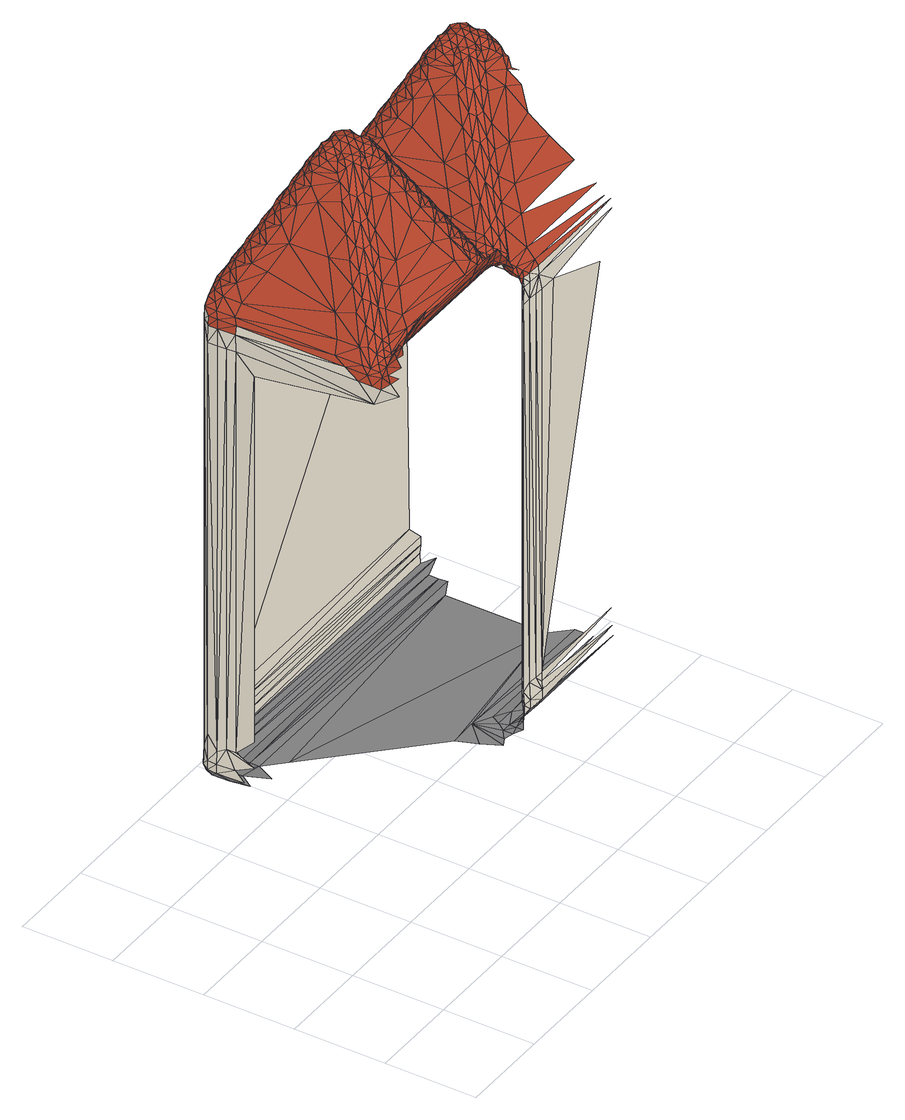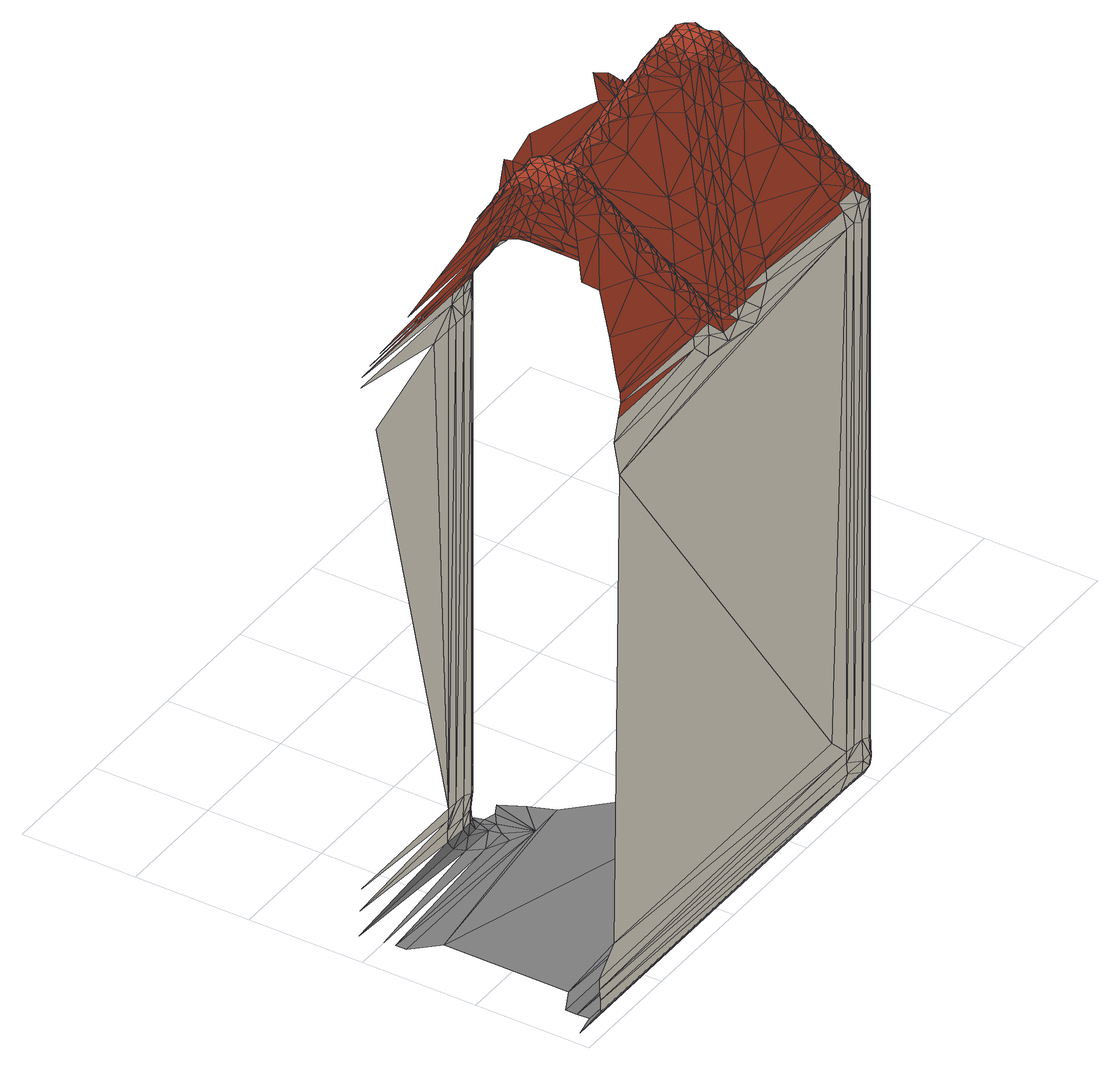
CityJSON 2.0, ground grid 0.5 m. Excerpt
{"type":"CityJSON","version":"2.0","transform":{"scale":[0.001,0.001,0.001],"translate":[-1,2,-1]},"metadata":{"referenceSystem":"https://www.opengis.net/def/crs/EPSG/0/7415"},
"CityObjects":{
"building1":{"type":"Building","attributes":{"measuredHeight":3.52,"roofType":"1000","storeysAboveGround":1},"geometry":[{"type":"MultiSurface","lod":"2","boundaries":[[[0,1,2]],[[0,2,3]],[[4,5,1]],[[1,6,2]],[[1,5,6]],[[2,6,7]],[[2,8,3]],[[2,7,8]],[[6,9,7]],[[5,10,11]],[[6,5,11]],[[7,9,8]],[[6,12,9]],[[6,11,12]],[[9,12,13]],[[10,14,11]],[[13,15,9]],[[9,16,8]],[[9,15,16]],[[12,17,13]],[[11,17,12]],[[14,18,19]],[[15,13,20]],[[14,21,11]],[[17,22,13]],[[15,23,16]],[[11,24,17]],[[22,25,13]],[[14,19,21]],[[13,25,20]],[[15,20,23]],[[17,24,22]],[[11,21,26]],[[11,26,24]],[[8,27,3]],[[19,28,21]],[[24,29,22]],[[20,30,23]],[[22,31,25]],[[8,16,27]],[[25,32,20]],[[29,33,22]],[[26,21,34]],[[26,35,24]],[[24,35,29]],[[21,28,34]],[[19,36,28]],[[19,37,36]],[[33,31,22]],[[25,31,32]],[[16,23,38]],[[32,39,20]],[[20,40,30]],[[29,41,33]],[[35,41,29]],[[34,28,42]],[[36,42,28]],[[43,3,44]],[[36,37,45]],[[37,46,45]],[[20,39,40]],[[26,47,35]],[[23,30,48]],[[26,34,47]],[[41,49,33]],[[3,27,44]],[[33,50,31]],[[31,51,32]],[[36,45,42]],[[16,38,27]],[[32,52,39]],[[33,49,50]],[[45,46,53]],[[50,51,31]],[[34,42,54]],[[32,51,52]],[[45,53,42]],[[23,48,38]],[[47,34,54]],[[40,55,30]],[[39,56,40]],[[35,57,41]],[[47,58,35]],[[52,56,39]],[[49,59,50]],[[60,43,61]],[[41,57,49]],[[42,53,62]],[[30,55,48]],[[61,43,44]],[[63,64,65]],[[42,62,54]],[[63,61,64]],[[51,66,52]],[[50,66,51]],[[67,65,68]],[[35,58,57]],[[44,27,69]],[[61,44,64]],[[52,70,56]],[[27,38,71]],[[44,69,64]],[[27,71,69]],[[65,64,72]],[[67,68,73]],[[49,74,59]],[[65,72,68]],[[38,48,75]],[[38,75,71]],[[64,69,76]],[[56,77,40]],[[52,66,70]],[[69,71,78]],[[59,79,50]],[[64,76,72]],[[69,78,76]],[[72,76,80]],[[48,81,75]],[[71,75,82]],[[78,71,83]],[[68,72,84]],[[76,78,83]],[[50,85,66]],[[57,74,49]],[[73,68,86]],[[71,82,83]],[[72,80,84]],[[76,87,80]],[[76,83,87]],[[40,88,55]],[[70,89,56]],[[75,90,82]],[[75,81,90]],[[68,84,86]],[[50,79,85]],[[91,73,92]],[[81,48,93]],[[48,55,93]],[[83,82,94]],[[84,80,95]],[[73,86,92]],[[80,87,96]],[[87,83,94]],[[82,90,94]],[[81,97,90]],[[56,89,77]],[[86,84,98]],[[80,96,95]],[[87,94,96]],[[84,95,98]],[[66,99,70]],[[90,97,94]],[[81,100,97]],[[81,93,100]],[[40,77,101]],[[70,102,89]],[[91,92,103]],[[86,98,104]],[[40,101,88]],[[85,99,66]],[[92,86,104]],[[55,105,93]],[[59,106,79]],[[95,96,107]],[[96,94,108]],[[94,97,109]],[[98,95,110]],[[70,99,102]],[[97,100,111]],[[74,106,59]],[[88,105,55]],[[93,112,100]],[[95,107,110]],[[105,113,93]],[[104,98,114]],[[96,108,107]],[[94,109,108]],[[79,115,85]],[[97,111,109]],[[93,113,112]],[[100,112,111]],[[92,104,116]],[[98,110,114]],[[89,117,77]],[[102,117,89]],[[105,118,113]],[[103,92,116]],[[85,119,99]],[[105,88,120]],[[85,115,119]],[[104,114,121]],[[105,122,118]],[[113,118,123]],[[112,113,123]],[[116,104,121]],[[112,124,111]],[[110,107,125]],[[120,126,105]],[[107,108,127]],[[108,109,127]],[[109,111,128]],[[114,110,129]],[[105,126,122]],[[99,130,102]],[[118,122,123]],[[101,120,88]],[[112,123,124]],[[102,131,117]],[[120,132,126]],[[119,130,99]],[[111,124,128]],[[110,125,129]],[[107,127,125]],[[133,103,134]],[[109,135,127]],[[79,136,115]],[[103,116,134]],[[102,130,131]],[[109,137,135]],[[120,138,132]],[[109,128,137]],[[106,136,79]],[[126,132,139]],[[122,126,139]],[[120,101,140]],[[117,141,77]],[[122,142,123]],[[121,114,143]],[[140,144,120]],[[123,145,124]],[[115,146,119]],[[77,141,101]],[[120,144,138]],[[114,129,143]],[[47,54,147]],[[116,121,148]],[[132,138,139]],[[122,139,142]],[[119,149,130]],[[131,150,117]],[[140,151,144]],[[128,124,152]],[[140,101,153]],[[127,135,154]],[[62,155,54]],[[134,116,156]],[[123,157,145]],[[124,145,152]],[[123,142,157]],[[119,146,149]],[[135,137,158]],[[128,152,137]],[[140,159,151]],[[47,160,58]],[[144,151,161]],[[115,136,146]],[[138,144,161]],[[156,116,148]],[[130,162,131]],[[129,125,163]],[[138,164,139]],[[139,165,142]],[[125,127,166]],[[135,158,154]],[[153,167,140]],[[150,141,117]],[[140,167,159]],[[101,168,153]],[[151,159,161]],[[149,162,130]],[[138,161,164]],[[131,169,150]],[[153,170,167]],[[127,154,166]],[[141,168,101]],[[152,145,171]],[[131,162,169]],[[157,171,145]],[[157,142,172]],[[139,173,165]],[[142,165,172]],[[139,164,173]],[[121,143,174]],[[148,121,174]],[[153,175,170]],[[167,170,176]],[[159,167,176]],[[125,166,163]],[[154,158,177]],[[143,129,178]],[[159,179,161]],[[158,137,180]],[[161,181,164]],[[168,182,153]],[[146,183,149]],[[153,182,175]],[[157,172,171]],[[137,152,184]],[[149,185,162]],[[170,175,176]],[[150,186,141]],[[169,186,150]],[[159,176,179]],[[129,163,178]],[[158,187,177]],[[168,188,182]],[[166,154,177]],[[58,189,57]],[[57,190,74]],[[172,165,191]],[[141,192,168]],[[173,191,165]],[[161,193,181]],[[173,164,191]],[[161,179,193]],[[164,181,191]],[[158,180,187]],[[149,183,185]],[[152,171,184]],[[168,194,188]],[[141,186,192]],[[182,188,195]],[[175,182,195]],[[137,184,180]],[[175,196,176]],[[176,197,179]],[[162,198,169]],[[192,199,168]],[[169,200,186]],[[168,199,194]],[[74,201,106]],[[188,194,195]],[[175,195,196]],[[185,198,162]],[[136,202,146]],[[172,203,171]],[[192,204,199]],[[186,205,192]],[[186,200,206]],[[169,198,200]],[[191,181,207]],[[193,207,181]],[[176,208,197]],[[186,206,205]],[[193,179,207]],[[176,196,208]],[[179,197,207]],[[172,191,203]],[[192,209,204]],[[106,210,136]],[[177,187,211]],[[199,204,212]],[[194,199,212]],[[183,213,185]],[[146,202,183]],[[194,214,195]],[[184,171,215]],[[195,216,196]],[[192,205,209]],[[200,217,206]],[[205,206,218]],[[204,209,212]],[[185,219,198]],[[194,212,214]],[[203,215,171]],[[206,220,218]],[[185,213,219]],[[217,220,206]],[[200,198,221]],[[205,222,209]],[[200,221,217]],[[62,223,155]],[[207,197,224]],[[208,224,197]],[[195,225,216]],[[208,196,224]],[[195,214,225]],[[196,216,224]],[[205,226,222]],[[205,218,226]],[[209,222,226]],[[198,227,221]],[[217,228,220]],[[209,229,212]],[[217,221,230]],[[220,231,218]],[[212,232,214]],[[219,233,198]],[[147,54,155]],[[202,213,183]],[[217,230,228]],[[213,234,219]],[[218,231,226]],[[220,228,235]],[[207,236,191]],[[221,227,230]],[[233,227,198]],[[209,226,229]],[[220,235,231]],[[47,147,160]],[[203,191,236]],[[224,216,237]],[[225,237,216]],[[212,238,232]],[[225,214,237]],[[212,229,238]],[[214,232,237]],[[231,239,226]],[[240,202,136]],[[234,241,219]],[[219,241,233]],[[228,242,235]],[[230,242,228]],[[231,235,243]],[[226,244,229]],[[224,236,207]],[[233,245,227]],[[226,239,246]],[[231,246,239]],[[227,247,230]],[[235,242,243]],[[231,243,246]],[[226,248,244]],[[229,244,248]],[[241,245,233]],[[227,245,247]],[[230,249,242]],[[136,210,240]],[[224,237,236]],[[237,232,250]],[[238,250,232]],[[238,229,250]],[[226,246,251]],[[213,252,234]],[[226,251,248]],[[234,253,241]],[[229,248,250]],[[230,247,249]],[[202,254,213]],[[241,255,245]],[[242,256,243]],[[243,257,246]],[[106,201,210]],[[160,189,58]],[[190,201,74]],[[241,253,255]],[[243,256,257]],[[242,249,256]],[[234,258,253]],[[255,259,245]],[[246,257,260]],[[245,261,247]],[[251,246,260]],[[213,254,252]],[[189,190,57]],[[236,237,262]],[[237,250,262]],[[252,258,234]],[[245,259,261]],[[247,263,249]],[[253,264,255]],[[265,257,256]],[[264,259,255]],[[265,260,257]],[[240,266,202]],[[247,261,263]],[[249,267,256]],[[251,268,248]],[[202,266,254]],[[187,180,269]],[[250,248,270]],[[258,271,253]],[[249,263,267]],[[253,271,264]],[[265,256,267]],[[251,260,268]],[[180,184,272]],[[259,273,261]],[[264,274,259]],[[265,275,260]],[[184,215,276]],[[271,274,264]],[[259,274,273]],[[265,267,275]],[[250,270,262]],[[261,277,263]],[[203,236,278]],[[254,279,252]],[[268,260,275]],[[252,280,258]],[[240,281,266]],[[268,270,248]],[[258,280,271]],[[203,276,215]],[[282,279,254]],[[254,283,282]],[[266,283,254]],[[261,273,277]],[[263,284,267]],[[155,223,285]],[[210,286,240]],[[267,287,275]],[[279,288,252]],[[252,288,280]],[[271,289,274]],[[236,262,290]],[[274,291,273]],[[263,277,284]],[[286,281,240]],[[271,292,289]],[[280,292,271]],[[267,284,287]],[[279,280,288]],[[289,291,274]],[[293,277,273]],[[293,273,291]],[[275,287,294]],[[268,275,294]],[[280,289,292]],[[266,295,283]],[[282,296,279]],[[297,295,266]],[[283,296,282]],[[266,298,297]],[[281,298,266]],[[289,299,291]],[[279,300,280]],[[301,287,284]],[[277,302,284]],[[293,291,299]],[[280,303,289]],[[268,294,270]],[[293,304,277]],[[262,270,305]],[[301,294,287]],[[201,306,210]],[[147,155,307]],[[295,296,283]],[[303,299,289]],[[304,302,277]],[[279,296,300]],[[293,299,304]],[[306,286,210]],[[301,284,302]],[[300,308,280]],[[280,309,303]],[[280,308,309]],[[281,310,298]],[[297,311,295]],[[312,310,281]],[[298,311,297]],[[281,313,312]],[[286,313,281]],[[304,314,302]],[[300,309,308]],[[301,302,314]],[[315,304,299]],[[155,285,307]],[[294,316,270]],[[303,315,299]],[[295,317,296]],[[294,301,316]],[[296,318,300]],[[278,236,290]],[[303,309,315]],[[160,147,319]],[[315,314,304]],[[300,320,309]],[[310,311,298]],[[295,311,317]],[[321,262,305]],[[305,270,316]],[[317,322,296]],[[190,323,201]],[[296,322,318]],[[318,320,300]],[[290,262,321]],[[286,324,313]],[[312,325,310]],[[326,324,286]],[[315,309,327]],[[313,325,312]],[[286,328,326]],[[306,328,286]],[[201,323,306]],[[314,329,301]],[[315,327,314]],[[320,327,309]],[[203,278,330]],[[147,307,331]],[[318,322,320]],[[307,285,332]],[[333,316,301]],[[310,334,311]],[[311,335,317]],[[319,147,331]],[[317,336,322]],[[314,327,329]],[[336,320,322]],[[333,301,329]],[[324,325,313]],[[310,325,334]],[[160,319,189]],[[334,337,311]],[[311,337,335]],[[189,338,190]],[[320,339,327]],[[335,336,317]],[[323,340,306]],[[190,338,323]],[[316,341,305]],[[306,342,328]],[[326,343,324]],[[344,342,306]],[[328,343,326]],[[306,345,344]],[[336,339,320]],[[203,330,276]],[[340,345,306]],[[180,272,269]],[[184,276,272]],[[187,269,346]],[[335,337,336]],[[307,332,347]],[[324,348,325]],[[349,329,327]],[[339,349,327]],[[325,350,334]],[[316,333,341]],[[323,351,340]],[[334,352,337]],[[321,305,341]],[[352,336,337]],[[342,343,328]],[[324,343,348]],[[347,332,353]],[[348,354,325]],[[325,354,350]],[[350,352,334]],[[331,307,347]],[[355,187,346]],[[344,356,342]],[[357,339,336]],[[340,358,345]],[[345,356,344]],[[351,358,340]],[[329,359,333]],[[189,360,338]],[[323,361,351]],[[319,360,189]],[[338,361,323]],[[350,354,352]],[[329,349,359]],[[352,357,336]],[[342,362,343]],[[363,341,333]],[[319,331,364]],[[343,365,348]],[[290,321,366]],[[331,347,364]],[[278,290,366]],[[348,367,354]],[[368,349,339]],[[367,352,354]],[[358,356,345]],[[342,356,362]],[[363,333,359]],[[362,369,343]],[[343,369,365]],[[365,367,348]],[[352,367,357]],[[370,347,353]],[[341,371,321]],[[351,372,358]],[[319,364,373]],[[361,372,351]],[[338,374,361]],[[319,373,360]],[[360,374,338]],[[370,364,347]],[[365,369,367]],[[368,359,349]],[[341,363,371]],[[358,375,356]],[[376,377,378]],[[370,353,379]],[[356,380,362]],[[362,381,369]],[[373,364,370]],[[366,321,371]],[[381,367,369]],[[374,372,361]],[[382,376,378]],[[357,383,339]],[[358,372,375]],[[384,357,367]],[[375,385,356]],[[356,385,380]],[[380,381,362]],[[359,386,363]],[[373,387,360]],[[134,156,388]],[[360,387,374]],[[383,368,339]],[[367,381,384]],[[389,370,379]],[[373,370,390]],[[391,371,363]],[[380,385,381]],[[359,368,386]],[[374,392,372]],[[278,366,393]],[[382,378,394]],[[372,395,375]],[[375,396,385]],[[389,390,370]],[[397,389,379]],[[373,390,387]],[[396,381,385]],[[398,134,388]],[[391,363,386]],[[374,387,392]],[[395,396,375]],[[384,383,357]],[[392,399,372]],[[372,399,395]],[[371,400,366]],[[384,381,401]],[[396,402,381]],[[403,387,390]],[[389,404,390]],[[371,391,400]],[[330,278,405]],[[389,397,404]],[[406,386,368]],[[395,402,396]],[[402,401,381]],[[407,394,408]],[[395,399,402]],[[387,409,392]],[[392,410,399]],[[403,411,387]],[[403,390,404]],[[393,366,400]],[[156,148,412]],[[394,378,408]],[[413,404,397]],[[383,406,368]],[[410,402,399]],[[278,393,405]],[[409,410,392]],[[411,414,387]],[[403,415,411]],[[386,416,391]],[[387,417,409]],[[403,404,415]],[[418,419,413]],[[415,404,411]],[[413,415,404]],[[387,414,417]],[[404,414,411]],[[419,415,413]],[[420,400,391]],[[402,421,401]],[[410,421,402]],[[330,405,276]],[[386,406,416]],[[187,422,211]],[[407,408,423]],[[384,401,424]],[[148,174,412]],[[409,425,410]],[[174,143,426]],[[427,407,423]],[[419,428,415]],[[409,417,429]],[[384,424,383]],[[418,430,419]],[[420,391,416]],[[425,421,410]],[[409,429,425]],[[163,166,431]],[[177,211,432]],[[166,177,431]],[[415,433,404]],[[404,434,414]],[[408,378,435]],[[414,436,417]],[[419,430,428]],[[400,437,393]],[[417,438,429]],[[428,433,415]],[[423,408,439]],[[383,440,406]],[[427,423,441]],[[436,438,417]],[[178,163,442]],[[414,434,436]],[[400,420,437]],[[408,435,439]],[[438,443,429]],[[425,429,444]],[[440,416,406]],[[404,445,434]],[[433,445,404]],[[272,276,446]],[[438,436,447]],[[377,398,448]],[[405,393,437]],[[430,449,428]],[[438,447,443]],[[428,449,433]],[[435,378,450]],[[269,272,446]],[[423,451,441]],[[424,440,383]],[[401,421,452]],[[423,439,451]],[[443,453,429]],[[143,178,454]],[[455,456,430]],[[447,457,443]],[[434,458,436]],[[459,460,455]],[[461,460,459]],[[462,463,461]],[[429,453,444]],[[464,465,462]],[[441,466,464]],[[436,467,447]],[[276,405,468]],[[269,469,346]],[[416,470,420]],[[471,437,420]],[[434,445,458]],[[443,457,453]],[[472,456,455]],[[451,466,441]],[[460,472,455]],[[401,452,424]],[[463,460,461]],[[458,467,436]],[[465,463,462]],[[466,465,464]],[[430,473,449]],[[456,473,430]],[[425,474,421]],[[416,440,470]],[[433,475,445]],[[451,439,476]],[[447,477,457]],[[471,420,470]],[[437,478,405]],[[446,276,468]],[[439,435,479]],[[457,480,453]],[[424,481,440]],[[445,475,458]],[[467,477,447]],[[451,476,466]],[[425,444,482]],[[437,471,478]],[[472,483,456]],[[460,484,472]],[[463,485,460]],[[465,486,463]],[[458,487,467]],[[466,488,465]],[[269,446,469]],[[435,450,479]],[[355,346,489]],[[457,490,480]],[[456,491,473]],[[449,492,433]],[[477,490,457]],[[481,470,440]],[[468,405,478]],[[474,452,421]],[[458,475,487]],[[452,481,424]],[[476,488,466]],[[483,491,456]],[[484,483,472]],[[485,484,460]],[[486,485,463]],[[488,486,465]],[[476,439,493]],[[444,453,494]],[[433,492,475]],[[473,495,449]],[[496,471,470]],[[346,469,489]],[[496,478,471]],[[425,482,474]],[[439,479,493]],[[487,497,467]],[[467,497,477]],[[491,495,473]],[[490,498,480]],[[478,499,468]],[[480,500,453]],[[485,501,484]],[[477,502,490]],[[503,470,481]],[[446,468,499]],[[475,504,487]],[[478,496,499]],[[452,503,481]],[[483,505,491]],[[484,505,483]],[[495,492,449]],[[476,506,488]],[[482,444,494]],[[469,446,507]],[[508,496,470]],[[501,509,484]],[[486,510,485]],[[488,511,486]],[[474,503,452]],[[490,502,498]],[[446,499,507]],[[509,505,484]],[[487,504,512]],[[487,512,497]],[[503,508,470]],[[187,355,422]],[[355,489,513]],[[491,514,495]],[[469,507,515]],[[516,499,496]],[[505,514,491]],[[469,515,489]],[[510,501,485]],[[476,493,506]],[[477,517,502]],[[453,500,494]],[[477,497,517]],[[516,507,499]],[[516,496,508]],[[480,498,518]],[[474,519,503]],[[506,511,488]],[[475,520,504]],[[501,521,509]],[[492,520,475]],[[511,510,486]],[[515,507,522]],[[482,523,474]],[[509,524,505]],[[519,508,503]],[[516,522,507]],[[500,480,518]],[[523,519,474]],[[502,525,498]],[[516,508,526]],[[489,515,527]],[[528,521,501]],[[521,524,509]],[[510,528,501]],[[519,526,508]],[[504,529,512]],[[512,530,497]],[[516,526,522]],[[515,522,527]],[[482,494,523]],[[378,377,448]],[[517,531,502]],[[523,526,519]],[[502,531,525]],[[532,522,526]],[[497,533,517]],[[532,527,522]],[[512,529,530]],[[523,532,526]],[[489,527,534]],[[355,513,535]],[[523,494,536]],[[500,537,494]],[[530,533,497]],[[498,525,538]],[[523,536,532]],[[513,489,539]],[[494,537,536]],[[498,538,518]],[[524,540,505]],[[517,541,531]],[[500,542,537]],[[500,518,542]],[[532,534,527]],[[489,534,539]],[[504,543,529]],[[521,540,524]],[[520,543,504]],[[532,536,534]],[[517,533,541]],[[537,544,536]],[[542,545,537]],[[531,546,525]],[[529,547,530]],[[536,544,534]],[[537,545,544]],[[542,548,545]],[[518,549,542]],[[541,546,531]],[[530,550,533]],[[542,549,548]],[[518,538,549]],[[530,547,550]],[[545,548,551]],[[544,545,551]],[[534,552,539]],[[525,553,538]],[[544,552,534]],[[533,554,541]],[[549,555,548]],[[548,555,556]],[[513,539,557]],[[548,556,551]],[[544,551,552]],[[541,558,546]],[[450,378,559]],[[549,560,555]],[[550,554,533]],[[549,538,561]],[[546,562,525]],[[541,554,558]],[[529,563,547]],[[549,564,560]],[[555,560,565]],[[556,555,565]],[[543,563,529]],[[553,561,538]],[[539,552,566]],[[556,567,551]],[[525,562,553]],[[561,568,549]],[[551,569,552]],[[547,570,550]],[[549,568,564]],[[513,557,535]],[[560,564,565]],[[556,565,567]],[[550,571,554]],[[558,572,546]],[[561,573,568]],[[539,566,557]],[[551,574,569]],[[552,569,566]],[[551,567,574]],[[550,570,571]],[[561,553,575]],[[561,576,573]],[[568,573,577]],[[564,568,577]],[[479,450,559]],[[554,578,558]],[[564,579,565]],[[565,580,567]],[[575,581,561]],[[572,562,546]],[[547,563,570]],[[561,581,576]],[[573,576,577]],[[571,578,554]],[[564,577,579]],[[553,582,575]],[[558,583,572]],[[575,584,581]],[[495,585,492]],[[566,569,586]],[[558,578,583]],[[574,586,569]],[[574,567,587]],[[565,588,580]],[[567,580,587]],[[562,582,553]],[[565,579,588]],[[493,479,589]],[[575,590,584]],[[581,584,591]],[[576,581,591]],[[514,592,495]],[[505,592,514]],[[576,593,577]],[[577,594,579]],[[582,595,575]],[[570,596,571]],[[575,595,590]],[[574,587,586]],[[448,398,388]],[[492,597,520]],[[571,598,578]],[[584,590,591]],[[572,599,562]],[[583,599,572]],[[576,591,593]],[[582,600,595]],[[557,566,601]],[[528,602,521]],[[521,603,540]],[[535,557,604]],[[510,605,528]],[[506,493,606]],[[511,605,510]],[[587,580,607]],[[562,608,582]],[[588,607,580]],[[577,609,594]],[[588,579,607]],[[577,593,609]],[[579,594,607]],[[571,596,598]],[[566,586,601]],[[506,606,511]],[[582,610,600]],[[562,599,608]],[[595,600,611]],[[590,595,611]],[[520,612,543]],[[590,613,591]],[[591,614,593]],[[578,615,583]],[[608,616,582]],[[583,617,599]],[[582,616,610]],[[540,618,505]],[[600,610,611]],[[590,611,613]],[[598,615,578]],[[587,619,586]],[[608,620,616]],[[557,601,604]],[[599,621,608]],[[599,617,622]],[[563,623,570]],[[583,615,617]],[[607,594,624]],[[609,624,594]],[[591,625,614]],[[599,622,621]],[[609,593,624]],[[591,613,625]],[[593,614,624]],[[587,607,619]],[[608,626,620]],[[616,620,627]],[[610,616,627]],[[543,628,563]],[[596,629,598]],[[570,623,596]],[[610,630,611]],[[601,586,631]],[[611,632,613]],[[608,621,626]],[[617,633,622]],[[621,622,634]],[[422,355,535]],[[620,626,627]],[[598,635,615]],[[610,627,630]],[[388,156,636]],[[619,631,586]],[[622,637,634]],[[598,629,635]],[[633,637,622]],[[617,615,638]],[[621,639,626]],[[617,638,633]],[[624,614,640]],[[625,640,614]],[[611,641,632]],[[625,613,640]],[[611,630,641]],[[613,632,640]],[[621,642,639]],[[621,634,642]],[[626,639,642]],[[615,643,638]],[[633,644,637]],[[626,645,627]],[[633,638,646]],[[637,647,634]],[[627,648,630]],[[635,649,615]],[[623,629,596]],[[633,646,644]],[[629,650,635]],[[634,647,642]],[[637,644,651]],[[624,652,607]],[[638,643,646]],[[649,643,615]],[[626,642,645]],[[637,651,647]],[[211,422,432]],[[619,607,652]],[[156,412,636]],[[640,632,653]],[[641,653,632]],[[627,654,648]],[[641,630,653]],[[627,645,654]],[[630,648,653]],[[647,655,642]],[[177,432,656]],[[650,657,635]],[[635,657,649]],[[644,658,651]],[[646,658,644]],[[659,623,563]],[[647,651,660]],[[642,661,645]],[[640,652,624]],[[649,662,643]],[[642,655,663]],[[647,663,655]],[[643,664,646]],[[651,658,660]],[[647,660,663]],[[642,665,661]],[[645,661,665]],[[657,662,649]],[[378,448,666]],[[643,662,664]],[[646,667,658]],[[412,174,426]],[[640,653,652]],[[653,648,668]],[[654,668,648]],[[654,645,668]],[[642,663,669]],[[629,670,650]],[[163,431,442]],[[431,177,656]],[[642,669,665]],[[650,671,657]],[[645,665,668]],[[563,628,659]],[[646,664,667]],[[623,672,629]],[[657,673,662]],[[612,628,543]],[[658,674,660]],[[660,675,663]],[[559,378,666]],[[178,442,676]],[[426,143,454]],[[657,671,673]],[[660,674,675]],[[658,667,674]],[[650,677,671]],[[673,678,662]],[[663,675,679]],[[662,680,664]],[[669,663,679]],[[629,672,670]],[[652,653,681]],[[653,668,681]],[[670,677,650]],[[662,678,680]],[[664,682,667]],[[671,683,673]],[[684,675,674]],[[683,678,673]],[[454,178,676]],[[684,679,675]],[[659,685,623]],[[664,680,682]],[[667,686,674]],[[669,687,665]],[[623,685,672]],[[668,665,688]],[[535,604,689]],[[677,690,671]],[[667,682,686]],[[671,690,683]],[[684,674,686]],[[669,679,687]],[[678,691,680]],[[683,692,678]],[[684,693,679]],[[604,601,694]],[[601,631,695]],[[690,692,683]],[[678,692,691]],[[684,686,693]],[[668,688,681]],[[680,696,682]],[[619,652,697]],[[672,698,670]],[[687,679,693]],[[670,699,677]],[[687,688,665]],[[677,699,690]],[[619,695,631]],[[700,698,672]],[[672,701,700]],[[680,691,696]],[[682,702,686]],[[686,703,693]],[[698,704,670]],[[670,704,699]],[[690,705,692]],[[652,681,706]],[[692,707,691]],[[682,696,702]],[[690,708,705]],[[699,708,690]],[[686,702,703]],[[705,707,692]],[[709,696,691]],[[709,691,707]],[[693,703,710]],[[687,693,710]],[[711,703,702]],[[696,712,702]],[[709,707,713]],[[687,710,688]],[[709,714,696]],[[681,688,715]],[[711,710,703]],[[714,712,696]],[[709,713,714]],[[711,702,712]],[[711,712,716]],[[710,717,688]],[[710,711,717]],[[697,652,706]],[[718,681,715]],[[715,688,717]],[[706,681,718]],[[619,697,719]],[[535,689,422]],[[619,719,695]],[[601,695,694]],[[604,694,720]],[[689,604,720]]],"semantics":{"surfaces":[{"type":"WallSurface"},{"type":"RoofSurface"},{"type":"GroundSurface"}],"values":[0,0,1,1,1,1,0,1,1,1,1,1,1,1,1,1,1,1,1,1,1,1,1,1,1,1,1,1,1,1,1,1,1,1,0,1,1,1,1,0,1,1,1,1,1,1,1,1,1,1,1,1,1,1,1,1,1,0,1,1,1,1,1,1,1,0,1,1,1,0,1,1,1,1,1,1,1,1,1,1,1,1,1,1,1,0,1,1,1,0,0,1,0,1,1,0,1,0,0,1,1,0,0,0,2,1,0,1,1,0,1,1,0,1,0,0,0,1,1,0,0,0,1,1,2,0,0,0,0,1,1,1,1,2,1,2,1,1,0,0,2,0,0,0,1,1,2,0,0,2,1,0,1,1,1,1,2,2,1,1,2,1,1,0,0,0,2,1,1,1,1,1,0,1,2,0,0,1,1,1,1,2,2,1,1,1,2,1,1,1,2,1,1,1,2,1,0,1,0,0,1,2,1,1,1,1,1,1,1,1,1,0,0,2,0,1,2,1,0,1,0,1,1,1,1,1,1,2,1,1,1,1,1,2,1,2,1,1,1,1,1,1,1,0,1,2,1,1,1,1,0,0,1,1,1,1,1,2,1,0,1,1,0,0,1,1,1,1,1,1,1,1,1,0,1,1,1,1,1,1,1,1,2,2,1,1,1,0,0,2,1,0,1,1,1,1,1,0,1,1,1,1,1,0,0,1,0,1,1,1,1,1,1,1,1,1,0,1,1,1,1,1,1,0,1,1,1,1,1,1,1,1,1,1,1,1,1,1,1,1,1,1,1,1,1,1,1,1,1,1,0,1,1,1,1,1,1,1,1,1,1,1,1,1,1,1,1,1,1,1,1,1,1,1,1,1,1,1,1,1,1,1,1,1,1,1,1,1,1,1,1,1,1,1,1,1,1,1,1,1,1,1,1,1,1,1,1,1,1,1,1,1,1,1,1,1,1,1,1,1,1,1,1,1,1,1,1,1,1,1,1,1,1,1,1,1,1,1,1,1,1,1,1,1,1,1,1,1,1,1,1,1,1,1,1,1,1,1,1,1,1,1,1,1,1,1,1,1,1,0,1,1,1,1,1,1,1,1,1,1,1,1,1,1,1,1,1,1,1,1,1,1,1,1,1,1,1,1,1,1,1,1,1,1,1,1,1,1,1,1,1,1,1,1,1,1,1,1,1,1,1,1,1,1,1,1,1,1,1,1,1,1,1,1,1,1,1,1,1,1,1,1,1,1,1,1,1,1,1,1,1,1,1,1,1,1,1,1,1,1,1,1,1,1,1,1,1,1,1,1,1,1,1,1,1,1,1,1,1,1,1,1,1,1,1,1,1,1,1,1,1,1,1,1,1,1,1,1,1,1,1,1,1,1,1,1,1,1,1,1,1,1,1,1,1,1,1,1,1,0,1,0,1,1,1,1,1,1,1,1,1,1,1,1,1,1,1,1,1,1,0,1,1,1,1,1,1,1,1,1,1,1,1,1,1,1,1,1,1,1,1,1,1,1,1,1,1,1,1,1,1,1,1,1,1,1,1,1,1,1,1,1,1,1,2,1,1,1,1,1,1,1,2,1,1,1,1,1,1,1,1,2,1,1,1,1,1,1,1,1,1,1,2,1,1,1,1,1,1,2,1,1,1,1,1,1,1,1,1,1,1,1,1,1,1,1,1,2,1,1,1,1,1,1,2,2,1,1,1,1,1,1,1,1,1,0,1,0,1,1,1,1,1,1,1,1,1,0,2,1,2,1,2,2,1,1,1,1,1,1,1,0,0,0,1,1,2,1,1,1,1,1,2,1,2,1,0,1,1,2,1,1,1,1,1,1,1,2,1,1,1,1,2,0,2,1,1,2,1,2,1,1,1,0,0,0,1,0,0,1,1,0,1,1,1,1,0,2,0,1,0,1,0,0,1,1,1,1,1,2,1,1,1,1,2,1,1,1,1,2,1,1,0,0,0,0,1,0,1,2,0,1,1,1,1,1,1,1,1,1,2,0,0,0,0,0,2,1,1,1,1,0,1,1,2,1,1,1,1,1,1,0,1,1,1,1,1,1,0,0,1,2,1,1,1,0,0,0,1,1,1,0,1,1,1,0,0,1,1,1,0,0,0,2,1,1,1,1,1,1,1,2,1,0,1,0,1,1,0,1,1,1,1,1,1,0,0,0,0,1,1,1,1,1,1,2,1,1,1,1,1,1,1,1,1,null,1,1,1,1,1,0,1,1,0,1,1,1,1,1,1,0,1,1,1,1,1,1,1,1,1,1,1,1,1,1,1,1,1,1,1,1,1,1,1,1,0,1,1,1,2,1,1,1,1,1,1,1,1,1,1,1,1,1,1,1,1,1,1,0,1,1,1,1,1,0,1,1,1,1,1,1,1,1,2,1,1,1,1,1,1,1,1,1,1,1,1,1,1,1,1,1,1,1,1,1,1,2,1,1,1,1,0,1,1,1,1,1,1,2,1,1,1,1,1,1,1,0,0,0,0,0,2,0,1,1,1,1,1,1,1,1,1,2,1,1,1,1,1,1,1,1,1,1,1,0,1,1,1,1,1,0,1,1,1,1,1,1,1,1,1,1,1,1,1,1,1,1,1,1,1,1,1,1,1,1,0,1,1,1,2,1,1,1,1,1,1,1,1,1,1,1,1,1,1,1,1,1,1,1,1,1,1,1,1,1,1,1,1,1,1,1,1,1,0,1,2,1,1,1,1,1,1,1,0,1,1,1,1,1,1,1,1,1,1,1,1,1,1,1,1,1,2,1,1,2,1,1,1,1,1,1,0,0,1,1,1,1,1,1,1,1,1,1,2,0,2,1,1,1,1,1,1,1,1,1,1,1,1,1,1,1,1,1,2,1,1,1,1,1,1,1,0,1,1,1,1,1,1,1,1,0,1,1,1,1,1,1,1,1,1,1,1,1,1,1,1,1,1,1,1,1,1,1,1,1,1,1,1,1,1,1,1,1,1,1,1,1,1,1,1,1,1,1,1,1,1,1,1,1,1,1,0,1,1,1,0]}}]}
},
"vertices":[
[947,848,3550],[951,899,3599],[948,949,3550],[950,988,3450],[962,863,3636],[966,921,3631],[964,955,3606],[949,999,3550],[947,1073,3550],[955,1027,3597],[990,867,3683],[998,950,3650],[978,974,3620],[970,1020,3628],[1013,906,3705],[964,1062,3635],[951,1149,3601],[997,998,3650],[1016,874,3735],[1050,900,3752],[999,1099,3702],[1044,936,3703],[1017,1018,3682],[964,1213,3635],[1036,985,3663],[1012,1061,3714],[1061,967,3664],[947,1749,3550],[1077,934,3734],[1053,1006,3694],[1000,1225,3700],[1057,1057,3768],[1054,1103,3798],[1069,1021,3731],[1100,950,3698],[1085,981,3664],[1115,918,3766],[1094,888,3805],[952,1749,3601],[1065,1163,3836],[1052,1268,3804],[1099,1001,3698],[1136,935,3736],[950,1650,3350],[950,1750,3450],[1150,903,3801],[1126,884,3835],[1164,969,3661],[964,1763,3635],[1113,1016,3735],[1132,1083,3856],[1116,1116,3885],[1104,1153,3898],[1200,865,3876],[1200,948,3697],[1000,1750,3700],[1115,1213,3936],[1250,1002,3697],[1211,981,3661],[1163,1065,3836],[950,1650,1250],[950,1750,1150],[1232,909,3783],[949,1650,1100],[949,1800,1150],[946,1752,1050],[1166,1166,3985],[948,1703,996],[946,1853,995],[949,1800,3450],[1154,1203,3998],[943,1848,3548],[943,1852,1048],[964,1788,964],[1254,1030,3759],[948,1849,3599],[945,1850,1123],[1158,1373,4015],[946,1850,3448],[1213,1115,3936],[946,1905,1047],[961,1863,3636],[946,1902,3547],[948,1904,3447],[948,1905,995],[1203,1154,3998],[962,1890,962],[948,1904,1197],[1083,1660,3865],[1165,1263,4036],[951,1903,3598],[996,1703,948],[995,1853,946],[997,1850,3701],[964,1936,3561],[962,1938,1010],[964,1936,1112],[966,1934,3633],[971,1929,971],[1216,1216,4085],[981,1886,3666],[1156,1589,4012],[1204,1253,4098],[1050,1777,945],[995,1905,948],[1035,1800,3776],[1310,1083,3865],[995,1954,1047],[996,1952,1122],[997,1952,3598],[995,1952,995],[1002,1937,3668],[1013,1907,3706],[1016,1874,3735],[1010,1938,962],[1263,1165,4036],[1048,1852,943],[1215,1313,4136],[1032,1835,3766],[1253,1204,4098],[1085,1750,3876],[1047,1905,946],[1063,1856,3805],[1050,1901,3752],[1044,1937,3705],[1048,1957,1048],[1066,1824,3835],[1050,1954,1148],[1050,1954,3651],[1047,1954,995],[1266,1266,4185],[1254,1303,4198],[1082,1785,3866],[1100,1650,949],[1150,1750,950],[1050,1954,3523],[1360,1133,3965],[1076,1956,3624],[1113,1806,3905],[1100,1850,3852],[1135,1700,3976],[1260,1500,4220],[1094,1888,3805],[1112,1936,964],[1116,1774,3935],[1078,1937,3735],[1313,1215,4136],[1700,948,3697],[1148,1850,946],[1303,1254,4198],[1278,1378,4260],[1132,1735,3966],[1101,1951,3701],[1185,1650,4076],[1100,1951,1150],[1696,920,3759],[1150,1800,949],[1115,1919,3767],[1100,1951,3550],[1163,1756,4005],[1739,969,3661],[1150,1800,3952],[1316,1316,4285],[1148,1954,1050],[1144,1837,3905],[1126,1884,3835],[1150,1951,1100],[1166,1724,4035],[1235,1600,4176],[1304,1353,4298],[1182,1685,4066],[1137,1938,3736],[1150,1903,3801],[1165,1868,3866],[1197,1904,948],[1213,1706,4105],[1200,1750,4052],[1150,1950,1150],[1197,1952,996],[1194,1787,4005],[1177,1953,3650],[1176,1834,3935],[1216,1674,4135],[1378,1278,4260],[1201,1948,3701],[1353,1304,4298],[1315,1414,4336],[1150,1950,3550],[1232,1635,4166],[1812,981,3662],[1750,1002,3697],[1200,1865,3876],[1285,1550,4276],[1215,1818,3966],[1263,1656,4205],[1250,1700,4152],[1244,1737,4105],[1226,1784,4035],[1382,1382,4419],[1266,1624,4235],[1353,1402,4397],[1718,1041,3783],[1500,1260,4220],[1250,1900,3800],[1282,1585,4266],[1314,1564,4335],[1331,1435,4366],[1250,1815,3976],[1265,1768,4066],[1312,1606,4305],[1635,1108,3915],[1250,1950,1250],[1300,1650,4252],[1414,1315,4336],[1294,1687,4205],[1237,1936,3735],[1276,1734,4135],[1362,1454,4408],[1332,1535,4365],[1402,1353,4397],[1352,1505,4397],[1371,1424,4431],[1317,1583,4334],[1640,867,3865],[1300,1765,4076],[1315,1718,4166],[1349,1601,4352],[1405,1405,4442],[1379,1474,4421],[1344,1638,4305],[1393,1454,4437],[1364,1556,4405],[1326,1684,4235],[1424,1371,4431],[1435,1331,4366],[1370,1527,4431],[1361,1794,4012],[1350,1715,4176],[1365,1668,4266],[1360,1590,4379],[1568,1179,4058],[1454,1362,4408],[1406,1505,4444],[1395,1555,4433],[1367,1633,4334],[1454,1393,4437],[1394,1586,4405],[1451,1451,4456],[1386,1636,4335],[1451,1499,4456],[1400,1665,4276],[1415,1618,4365],[1564,1314,4335],[1505,1352,4397],[1550,1285,4276],[1474,1379,4421],[1445,1544,4444],[1423,1580,4431],[1535,1332,4365],[1505,1406,4444],[1445,1598,4397],[1499,1451,4456],[1450,1690,4220],[1499,1499,4456],[1527,1370,4431],[1476,1571,4421],[1600,1235,4176],[1496,1557,4437],[1515,1619,4366],[1702,1953,3650],[1536,1635,4336],[1556,1364,4405],[1701,1948,3701],[1544,1445,4444],[1555,1395,4433],[1496,1588,4408],[1687,1936,3735],[1557,1496,4437],[1617,1844,3912],[1606,1312,4305],[1601,1349,4352],[1650,1185,4076],[1585,1282,4266],[1624,1266,4235],[1545,1545,4442],[1787,885,3836],[1700,1135,3976],[1526,1579,4431],[1583,1317,4334],[1586,1394,4405],[1565,1767,4065],[1580,1423,4431],[1590,1360,4379],[1571,1476,4421],[1548,1597,4397],[1656,1263,4205],[1650,1300,4252],[1635,1232,4166],[1674,1216,4135],[1598,1445,4397],[1638,1344,4305],[1568,1568,4419],[1579,1526,4431],[1618,1415,4365],[1588,1496,4408],[1572,1672,4260],[1750,1085,3876],[1837,934,3735],[1633,1367,4334],[1636,1386,4335],[1706,1213,4105],[1700,1250,4152],[1685,1182,4066],[1724,1166,4035],[1597,1548,4397],[1619,1515,4366],[1597,1646,4298],[1687,1294,4205],[1668,1365,4266],[1864,969,3663],[1665,1400,4276],[1637,1735,4136],[1684,1326,4235],[1815,1015,3736],[1756,1163,4005],[1750,1200,4052],[1735,1132,3966],[1635,1536,4336],[1774,1116,3935],[1646,1597,4298],[1670,1909,3783],[1851,949,3698],[1818,867,3856],[1634,1634,4285],[1737,1244,4105],[1718,1315,4166],[1715,1350,4176],[1734,1276,4135],[1850,1000,3698],[1690,1450,4220],[1800,1047,3801],[1647,1696,4198],[1806,1113,3905],[1800,1150,3952],[1785,1082,3866],[1824,1066,3835],[1737,1950,3550],[1881,929,3731],[1787,1194,4005],[1672,1572,4260],[1768,1265,4066],[1835,1032,3766],[1765,1300,4076],[1893,893,3768],[1784,1226,4035],[1775,1950,3500],[1850,1100,3852],[1771,1382,4058],[1856,1062,3805],[1696,1647,4198],[1889,983,3663],[1873,1016,3734],[1837,1144,3905],[1684,1684,4185],[1897,943,3693],[1818,1215,3966],[1687,1785,4036],[1815,1250,3976],[1735,1637,4136],[1834,1176,3935],[1933,931,3681],[1697,1746,4098],[1900,1050,3752],[1913,965,3661],[1906,1015,3703],[1888,1094,3805],[1850,988,950],[1807,1095,950],[1962,1100,950],[1937,889,3714],[1868,1165,3866],[1865,1200,3876],[1900,887,949],[1817,1590,3965],[1842,1315,3915],[1884,1126,3835],[1746,1697,4098],[1952,998,3649],[2750,1750,950],[1962,912,3662],[1952,953,3650],[1734,1734,4085],[1935,1044,3703],[1737,1835,3936],[1950,912,947],[1918,1115,3766],[1903,1150,3801],[1984,885,3635],[1250,1650,950],[1934,1077,3734],[1747,1796,3998],[1909,1232,3783],[1935,1135,3736],[1973,974,3621],[1997,953,3627],[1788,1889,3826],[1785,1687,4036],[2001,899,949],[2000,950,948],[1967,1061,3663],[1950,1100,3698],[1976,977,3621],[2848,1850,946],[2000,899,3598],[1997,998,3650],[2005,945,3595],[1796,1747,3998],[1985,1037,3661],[2017,864,3565],[2018,916,3566],[1784,1784,3985],[1948,1200,3697],[2713,1950,3381],[2044,906,957],[1867,1640,3865],[1969,1138,3662],[2847,1904,948],[2035,863,964],[2026,932,3567],[1981,1086,3663],[2054,896,3534],[2850,1951,1100],[2750,1950,1250],[2051,950,3598],[2038,988,3662],[2038,1000,947],[2019,1017,3681],[1797,1846,3898],[2007,1053,3693],[2051,949,949],[1835,1737,3936],[2066,884,984],[2848,1954,1050],[2001,1099,3698],[1981,1211,3661],[2065,966,3635],[1851,1949,3702],[2021,1069,3731],[2750,1200,950],[2086,933,3565],[2063,1050,949],[2087,915,964],[1920,1684,3758],[2002,1250,3697],[2961,1936,964],[2064,886,3492],[2096,902,3503],[2016,1113,3735],[2061,1013,3714],[2064,886,3276],[2096,902,3353],[2064,886,1238],[2064,886,1113],[2096,902,1128],[2069,881,1037],[2098,897,1053],[2101,899,997],[2057,1057,3768],[1838,1938,3736],[1852,1954,3651],[1867,1818,3856],[1834,1834,3885],[2096,900,3453],[2112,916,3535],[1948,1700,3697],[2113,1015,3736],[2138,917,965],[2083,1132,3856],[1847,1896,3798],[2152,1000,946],[2030,1254,3759],[1885,1787,3836],[1969,1739,3661],[2149,901,3452],[2150,904,3352],[2150,904,1152],[2152,900,1052],[2103,1054,3798],[2153,901,997],[1902,1953,3600],[2065,1163,3836],[2149,904,3502],[2200,950,3600],[2203,946,948],[1981,1786,3661],[2213,914,3535],[1884,1884,3785],[2141,1141,3935],[2083,1310,3865],[1883,1933,3732],[2002,1750,3697],[2200,901,1150],[2115,1213,3936],[1934,1837,3735],[2163,1065,3836],[2224,898,3450],[2238,914,964],[1896,1944,3696],[1930,1882,3731],[2200,901,3350],[2252,896,1050],[2253,897,996],[2153,1104,3898],[1963,1951,3537],[2224,902,3501],[1901,1950,3650],[1918,1920,3718],[2154,1203,3998],[2041,1718,3783],[1949,1851,3698],[2255,1016,3733],[2250,900,1150],[1931,1933,3680],[1970,1865,3664],[2250,900,3350],[2133,1360,3965],[1944,1899,3695],[1946,1944,3642],[2250,899,1100],[2213,1115,3936],[2203,1154,3998],[2165,1263,4036],[1965,1917,3661],[2216,1216,4085],[1995,1938,3652],[2100,1950,3550],[1983,1890,3664],[2000,1850,3698],[2108,1635,3915],[2000,1952,3600],[2350,900,3350],[2204,1253,4098],[2015,1814,3736],[2296,1077,3854],[2015,1907,3704],[2017,1874,3735],[2215,1313,4136],[2263,1165,4036],[2040,1818,3783],[2085,1750,3876],[2253,1204,4098],[2050,1901,3752],[2045,1937,3704],[2179,1568,4058],[2266,1266,4185],[2066,1824,3835],[2062,1856,3805],[2102,1955,3650],[2254,1303,4198],[2850,1050,949],[2082,1785,3866],[2135,1700,3976],[2260,1500,4220],[2373,1158,4015],[2113,1806,3905],[2100,1850,3852],[2101,1950,3701],[2094,1888,3805],[2116,1774,3935],[2078,1937,3735],[2313,1215,4136],[2303,1254,4198],[2278,1378,4260],[2132,1735,3966],[2115,1919,3767],[2185,1650,4076],[2163,1756,4005],[2150,1800,3952],[2316,1316,4285],[2144,1837,3905],[2126,1884,3835],[2166,1724,4035],[2235,1600,4176],[2304,1353,4298],[2182,1685,4066],[2813,914,3535],[2137,1938,3737],[2150,1903,3801],[2165,1868,3866],[2852,1000,946],[2213,1706,4105],[2200,1750,4052],[2849,902,3501],[2194,1787,4005],[2176,1834,3935],[2216,1674,4135],[2378,1278,4260],[2800,950,3600],[2353,1304,4298],[2315,1414,4336],[2232,1635,4166],[2201,1949,3701],[2850,900,1150],[2750,900,3200],[2202,1953,3650],[2852,896,1050],[2888,914,964],[2200,1865,3876],[2285,1550,4276],[2215,1818,3966],[2263,1656,4205],[2250,1700,4152],[2725,1025,3750],[2244,1737,4105],[2226,1784,4035],[2382,1382,4419],[2266,1624,4235],[2353,1402,4397],[2849,897,3450],[2250,1900,3800],[2282,1585,4266],[2314,1564,4335],[2331,1435,4366],[2500,1260,4220],[2250,1815,3976],[2265,1768,4066],[2312,1606,4305],[2300,1650,4252],[2639,1106,3912],[2414,1315,4336],[2294,1687,4205],[2237,1936,3735],[2276,1734,4135],[2362,1454,4408],[2332,1535,4365],[2402,1353,4397],[2850,1800,949],[2352,1505,4397],[2371,1424,4431],[2317,1583,4334],[2300,1765,4076],[2315,1718,4166],[2349,1601,4352],[2405,1405,4442],[2379,1474,4421],[2344,1638,4305],[2393,1454,4437],[2364,1556,4405],[2326,1684,4235],[2424,1371,4431],[2435,1331,4366],[2370,1527,4431],[2361,1794,4012],[2350,1715,4176],[2365,1668,4266],[2360,1590,4379],[2850,1950,1150],[2454,1362,4408],[2406,1505,4444],[2568,1179,4058],[2395,1555,4433],[2367,1633,4334],[2454,1393,4437],[2394,1586,4405],[2451,1451,4456],[2386,1636,4335],[2850,1100,950],[2451,1499,4456],[2400,1665,4276],[2415,1618,4365],[2564,1314,4335],[2505,1352,4397],[2550,1285,4276],[2474,1379,4421],[2445,1544,4444],[2423,1580,4431],[2847,1952,996],[2535,1332,4365],[2505,1406,4444],[2445,1598,4397],[2499,1451,4456],[2450,1690,4220],[2499,1499,4456],[2527,1370,4431],[2476,1571,4421],[2600,1235,4176],[2496,1557,4437],[2515,1619,4366],[2536,1635,4336],[2750,1950,3550],[2556,1364,4405],[2544,1445,4444],[2555,1395,4433],[2496,1588,4408],[2701,1948,3701],[2687,1936,3735],[2557,1496,4437],[2617,1844,3912],[2606,1312,4305],[2601,1349,4352],[2585,1282,4266],[2624,1266,4235],[2545,1545,4442],[2526,1579,4431],[2583,1317,4334],[2586,1394,4405],[2565,1767,4065],[2580,1423,4431],[2590,1360,4379],[2571,1476,4421],[2548,1597,4397],[2568,1568,4419],[2579,1526,4431],[2598,1445,4397],[2588,1496,4408],[2572,1672,4260],[2597,1548,4397],[2597,1646,4298],[2637,1735,4136],[2670,1909,3783],[2727,1953,3650]
]}
